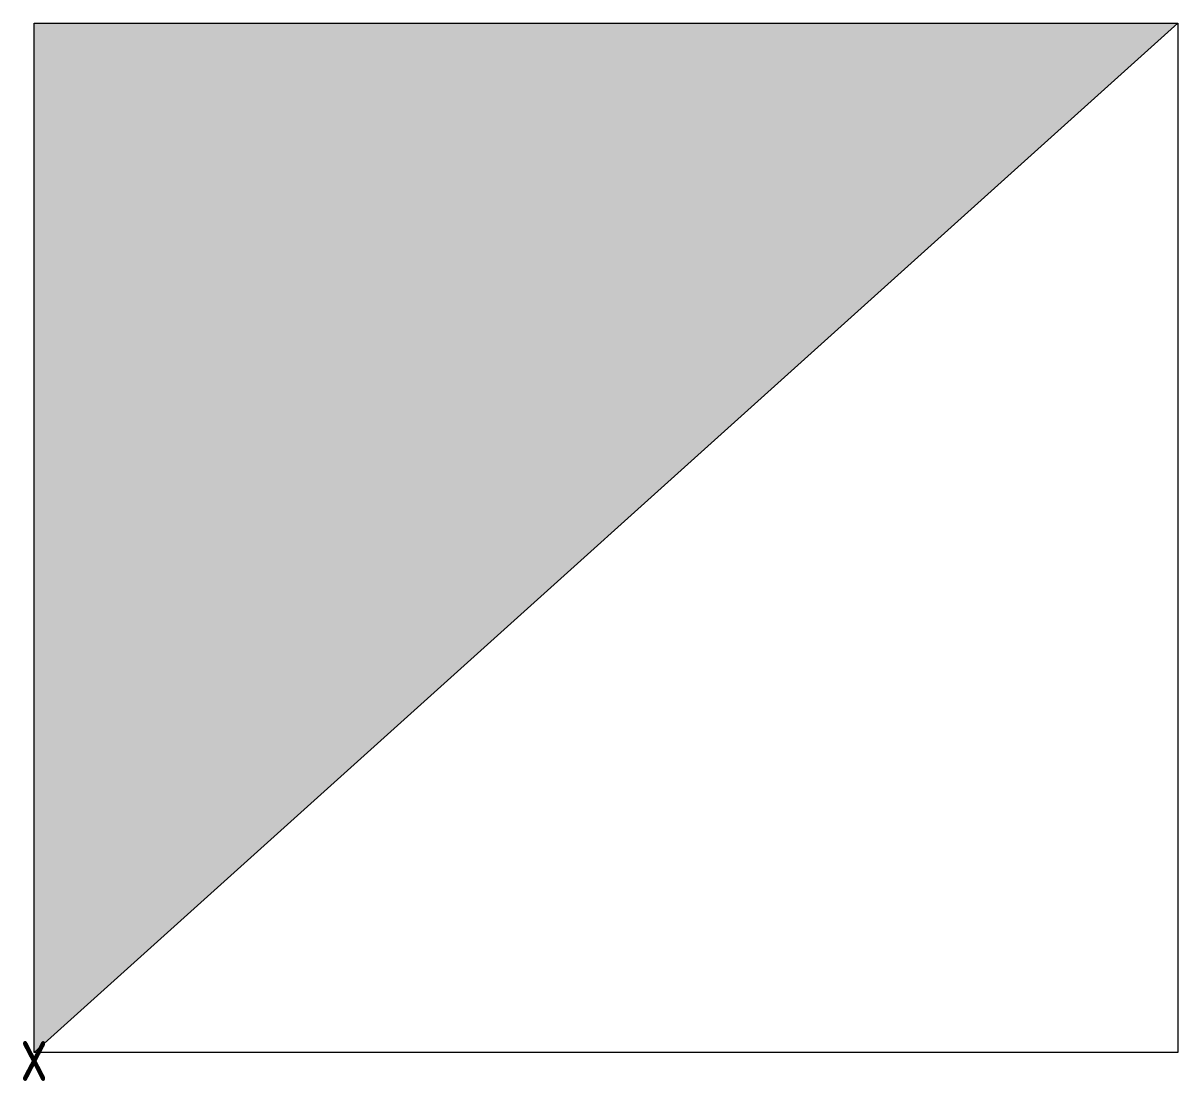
# Model space of a CAD drawing. Header units: metres. Extents: x -162 to 83385, y -62392 to -1971.
# Drawn here: x 1439 to 2449, y -42349 to -41424 of the extents above; entities that cross this region are included whole.
import ezdxf
from ezdxf.enums import TextEntityAlignment as Align

# ---------------------------------------------------------------- set-up
doc = ezdxf.new("R2010")
doc.units = ezdxf.units.M
doc.header["$LTSCALE"] = 0.5
for name, color, linetype, lineweight in [('ELIN_Attribut_01_Produkt_ID', 7, 'Continuous', 0), ('ELIN_Attribut_02_Stromkreis', 7, 'Continuous', 0), ('ELIN_Attribut_03_Verteilerbereich', 7, 'Continuous', 0), ('ELIN_Attribut_04_Montagehoehe', 7, 'Continuous', 0), ('ELIN_Attribut_05_Montageart', 7, 'Continuous', 0), ('ELIN_Attribut_06_Tuernummer', 7, 'Continuous', 0), ('ELIN_Attribut_07_Bemerkung', 7, 'Continuous', 0), ('ELIN_Attribut_08_Adresse', 7, 'Continuous', 0), ('ELIN_Attribut_10_AKZ1', 7, 'Continuous', 0), ('ELIN_Attribut_11_AKZ2', 7, 'Continuous', 0), ('ELIN_Attribut_12_Sonstiges1', 7, 'Continuous', 0), ('ELIN_Attribut_13_Sonstiges2', 7, 'Continuous', 0), ('ELIN_Attribut_14_Bauteil', 7, 'Continuous', 0), ('ELIN_Attribut_15_Ebene', 7, 'Continuous', 0), ('ELIN_Attribut_16_Raumnummer', 7, 'Continuous', 0), ('ELIN_Attribut_17_Raumname', 7, 'Continuous', 0), ('ELIN_Attribut_18_Montageabschnitt', 7, 'Continuous', 0), ('ELIN_Attribut_Basispunkt', 2, 'Continuous', 0), ('ELIN_Attribute_GEMOS', 11, 'Continuous', 0), ('ELIN_VT_WA_Verteiler', 7, 'Continuous', 0)]:
    doc.layers.add(name, color=color, linetype=linetype, lineweight=lineweight)
doc.layers.get('0').off()
doc.styles.add('ELIN_Attribute', font='isocp.shx', dxfattribs={"width": 0.8})

# ---------------------------------------------------------------- blocks, each defined once
blk = doc.blocks.new('*U589')
at = {"color": 0}
for p, q in [((0, 0), (1000, 900)), ((0, 900), (1000, 900)), ((0, 0), (0, 900)), ((1000, 900), (1000, 0)), ((1000, 0), (0, 0))]:
    blk.add_line(p, q, dxfattribs=at)
blk.add_solid([(0, 900), (0, 0), (1000, 900)], dxfattribs=at)
at = {"layer": 'ELIN_Attribut_01_Produkt_ID', "style": 'ELIN_Attribute', "width": 0.8, "flags": 8}
blk.add_attdef('01_PRODUKT_ID', (1204.6, 185.4, 0), '', height=150, dxfattribs=at)
at = {"layer": 'ELIN_Attribut_02_Stromkreis', "style": 'ELIN_Attribute', "width": 0.8, "flags": 8}
blk.add_attdef('02_STROMKREIS', (-132.2, -254.5, 0), '', height=150, dxfattribs=at)
at = {"layer": 'ELIN_Attribut_03_Verteilerbereich', "style": 'ELIN_Attribute', "width": 0.8, "flags": 8}
blk.add_attdef('03_VERTEILERBEREICH', (-247.5, -604.4, 0), '', height=125, dxfattribs=at)
at = {"layer": 'ELIN_Attribut_04_Montagehoehe', "style": 'ELIN_Attribute', "width": 0.8, "flags": 8}
blk.add_attdef('04_MONTAGEHOEHE', text='', height=125, dxfattribs=at).set_placement((-195.8, 185.4, 0), align=Align.RIGHT)
at = {"layer": 'ELIN_Attribut_05_Montageart', "style": 'ELIN_Attribute', "width": 0.8, "flags": 8}
blk.add_attdef('05_MONTAGEART', (1204.6, -4.4, 0), '', height=125, dxfattribs=at)
at = {"layer": 'ELIN_Attribut_06_Tuernummer', "style": 'ELIN_Attribute', "width": 0.8, "flags": 8}
blk.add_attdef('06_TUERNUMMER', text='', height=125, dxfattribs=at).set_placement((-195.8, 24.6, 0), align=Align.RIGHT)
at = {"layer": 'ELIN_Attribut_07_Bemerkung', "style": 'ELIN_Attribute', "width": 0.8, "flags": 8}
blk.add_attdef('07_BEMERKUNG', (-247.5, -804.4, 0), '', height=125, dxfattribs=at)
at = {"layer": 'ELIN_Attribut_08_Adresse', "style": 'ELIN_Attribute', "width": 0.8, "flags": 8}
blk.add_attdef('08_ADRESSE', (-247.5, -1004.4, 0), '', height=125, dxfattribs=at)
at = {"layer": 'ELIN_Attribut_10_AKZ1', "style": 'ELIN_Attribute', "width": 0.8, "flags": 8}
blk.add_attdef('10_AKZ1', (-247.5, -1404.4, 0), '', height=125, dxfattribs=at)
at = {"layer": 'ELIN_Attribut_11_AKZ2', "style": 'ELIN_Attribute', "width": 0.8, "flags": 8}
blk.add_attdef('11_AKZ2', (-247.5, -1604.4, 0), '', height=125, dxfattribs=at)
at = {"layer": 'ELIN_Attribut_12_Sonstiges1', "style": 'ELIN_Attribute', "width": 0.8, "flags": 8}
blk.add_attdef('12_SONSTIGES1', (-247.5, -1804.4, 0), '', height=125, dxfattribs=at)
at = {"layer": 'ELIN_Attribut_13_Sonstiges2', "style": 'ELIN_Attribute', "width": 0.8, "flags": 8}
blk.add_attdef('13_SONSTIGES2', (-247.5, -2004.4, 0), '', height=125, dxfattribs=at)
at = {"layer": 'ELIN_Attribut_14_Bauteil', "style": 'ELIN_Attribute', "width": 0.8, "flags": 8}
blk.add_attdef('14_BAUTEIL', (-247.5, -2204.4, 0), '', height=125, dxfattribs=at)
at = {"layer": 'ELIN_Attribut_15_Ebene', "style": 'ELIN_Attribute', "width": 0.8, "flags": 8}
blk.add_attdef('15_EBENE', (-247.5, -2404.4, 0), '', height=125, dxfattribs=at)
at = {"layer": 'ELIN_Attribut_16_Raumnummer', "style": 'ELIN_Attribute', "width": 0.8, "flags": 8}
blk.add_attdef('16_RAUMNUMMER', (-247.5, -2604.4, 0), '', height=125, dxfattribs=at)
at = {"layer": 'ELIN_Attribut_17_Raumname', "style": 'ELIN_Attribute', "width": 0.8, "flags": 8}
blk.add_attdef('17_RAUMNAME', (-247.5, -2804.4, 0), '', height=125, dxfattribs=at)
at = {"layer": 'ELIN_Attribut_18_Montageabschnitt', "style": 'ELIN_Attribute', "width": 0.8, "flags": 8}
blk.add_attdef('18_MONTAGEABSCHNITT', (-247.5, -3004.4, 0), '', height=125, dxfattribs=at)
at = {"layer": 'ELIN_Attribut_Basispunkt', "style": 'ELIN_Attribute', "width": 0.8, "flags": 8}
blk.add_attdef('Basispunkt', text='', height=50, dxfattribs=at).set_placement((0, 0), align=Align.MIDDLE)
at = {"layer": 'ELIN_Attribute_GEMOS', "style": 'ELIN_Attribute', "width": 0.6}
for tag, p in [('G01_PRO02ID', (1620.5, 183.6)), ('G02_BEZEICHNUNG', (1620.5, -14.6, 0)), ('G03_DESCRIPTION', (1620.5, -204.4, 0)), ('G04_GEMOS-SYMBOL', (1623.8, -404.4, 0)), ('G05_GEMOS-TYP', (1623.8, -604.4, 0)), ('G06_ORTSKENNUNG', (1620.5, -804.4, 0)), ('G08_FREI1', (1620.5, -1004.4, 0)), ('G08_FREI2', (1620.5, -1204.4, 0))]:
    blk.add_attdef(tag, p, '', height=125, dxfattribs=at)

msp = doc.modelspace()

# ---------------------------------------------------------------- block references
at = {"layer": 'ELIN_VT_WA_Verteiler', "lineweight": 0}
ref = msp.add_blockref('*U589', (1448.8, -42324.4), dxfattribs=at)
ref.add_attrib('Basispunkt', 'x', dxfattribs={"layer": 'ELIN_Attribut_Basispunkt', "height": 50, "style": 'ELIN_Attribute', "width": 0.8}).set_placement((1448.8, -42324.4), align=Align.MIDDLE)

doc.saveas('drawing.dxf')
